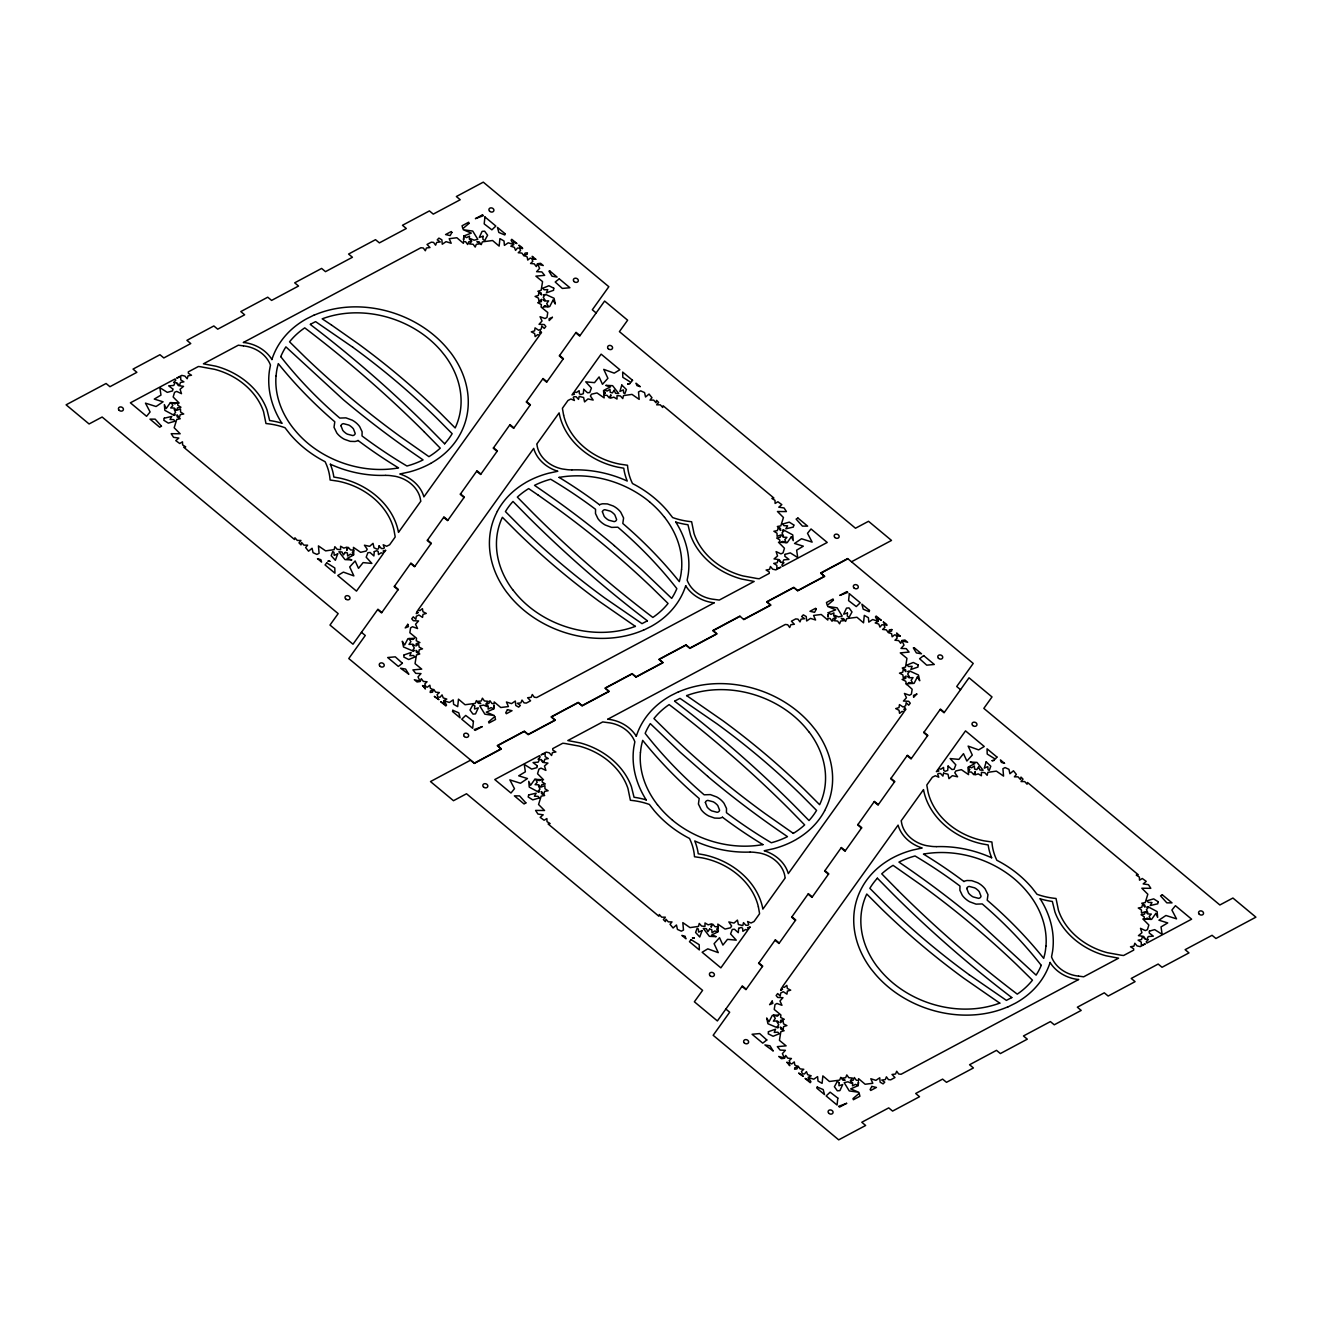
<?xml version="1.0" encoding="UTF-8"?>
<svg xmlns="http://www.w3.org/2000/svg" width="1322" height="1322" viewBox="0 0 1322 1322"><rect width="100%" height="100%" fill="white"/><g stroke="black" fill="none" stroke-linecap="round" stroke-linejoin="round"><path stroke-width="1.5" d="M276.067 375.828L276.496 372.011A91.102 73.619 18.8 0 1 277.256 367.78L278.298 363.633A413.307 333.954 18.8 0 0 334.796 421.784L334.02 427.287L336.862 433.071A20.375 16.459 18.8 0 0 344.348 439.268L350.247 441.35L354.907 441.498A10.46 8.444 18.8 0 0 358.064 440.49M640.459 752.565L640.889 748.748A91.102 73.619 18.8 0 1 641.649 744.517L642.69 740.37A413.307 333.954 18.8 0 0 699.189 798.521L698.413 804.024L701.255 809.808A20.375 16.459 18.8 0 0 708.741 816.005L714.64 818.087L719.3 818.219A10.46 8.444 18.8 0 0 722.456 817.227M681.541 569.435L681.111 573.252A91.102 73.619 18.8 0 1 680.351 577.483L679.31 581.63A413.307 333.954 18.8 0 0 622.811 523.479L623.587 517.976L620.745 512.192A20.375 16.459 18.8 0 0 613.259 505.995L607.36 503.913L602.7 503.781A10.46 8.444 18.8 0 0 599.544 504.773M1045.933 946.172L1045.504 949.989A91.102 73.619 18.8 0 1 1044.744 954.22L1043.702 958.367A413.307 333.954 18.8 0 0 987.203 900.216L987.98 894.713L985.138 888.929A20.375 16.459 18.8 0 0 977.652 882.732L971.753 880.65L967.093 880.502A10.46 8.444 18.8 0 0 963.936 881.51M497.303 511.317L498.873 508.557A101.1 81.683 18.8 0 1 525.627 482.646A3.602 2.925 18.8 0 1 526.685 482.018L527.247 481.687A101.497 82.014 18.8 0 1 548.399 473.293L557.801 471.26A33.116 26.754 18.8 0 1 533.708 448.389L417.967 610.103L419.95 610.615L422.445 608.632L422.957 611.739L426.295 613.408L422.99 614.4L422.544 617.407L418.892 614.961L416.281 616.3L415.835 619.307L413.274 616.812L411.753 618.795L413.323 620.712L418.562 620.96L415.554 624.248L417.554 628.545L412.514 626.727L410.597 627.884L409.837 632.742L416.513 638.212L416.232 640.724L419.9 642.558L416.265 643.632L415.918 645.979L418.661 644.062L419.173 647.169L422.511 648.838L419.206 649.829L418.76 652.837L416.1 650.341L416.413 652.308L419.752 653.977L416.447 654.968L415.042 663.644L421.718 669.114L412.927 669.907L415.752 673.344L420.991 673.592L418 676.881L419.983 681.161L414.331 679.723L417.025 681.954L420.231 681.508L421.288 678.682L423.37 681.441L427.039 681.772L424.792 683.97L425.948 686.812L427.37 687.176L429.865 685.193L430.377 688.299L433.467 689.853M824.697 810.683L823.127 813.443A101.1 81.683 18.8 0 1 796.373 839.354A3.602 2.925 18.8 0 1 795.315 839.982L794.935 840.214A101.497 82.014 18.8 0 1 773.601 848.707L764.199 850.74A33.116 26.754 18.8 0 1 788.292 873.611L904.033 711.897L902.05 711.385L899.555 713.368L899.043 710.261L895.705 708.592L899.01 707.601L899.456 704.593L903.108 707.039L905.719 705.7L906.165 702.693L908.726 705.188L910.247 703.205L908.677 701.288L903.438 701.04L906.446 697.752L904.446 693.455L909.486 695.273L911.403 694.116L912.163 689.258L906.165 683.755M906.462 684.598L905.768 681.276L902.1 679.442L905.735 678.368L906.082 676.021L903.339 677.938L902.827 674.831L899.489 673.162L902.794 672.171L903.24 669.163L905.901 671.659L905.587 669.692L902.248 668.023L905.553 667.032L906.958 658.356L900.282 652.886L909.073 652.093L906.248 648.656L901.009 648.408L904 645.119L902.017 640.84L907.669 642.277L904.975 640.046L901.769 640.492L900.712 643.318L898.63 640.559L894.961 640.228L897.208 638.03L896.052 635.188L894.63 634.824L892.135 636.807L891.623 633.701L888.334 632.627L886.318 629.834L882.633 629.454L884.93 627.306L884.038 624.942L881.923 624.744L879.956 627.124L878.766 624.083L875.214 622.926L878.155 621.406L877.924 618.316L881.311 620.332L876.172 616.052L875.478 616.928L877.709 621.142L872.619 619.539L868.785 622.133L868.405 617.705L864.307 615.374L863.53 622.827L856.953 617.258L846.724 618.597L845.617 621.423L843.601 618.63L841.271 618.382L844.262 620.596L840.709 621.026L839.602 623.835L837.586 621.043L833.901 620.662L836.049 618.118L833.174 618.465L832.067 621.274L830.051 618.481L827.903 618.266L827.803 620.051L821.243 614.482L813.592 615.441L815.575 619.985L810.469 618.382L806.651 620.976L806.255 616.548L803.313 614.862L801.644 616.581L804.635 618.696L801.099 619.126L799.992 621.935L797.959 619.142L795.712 618.911L791.432 621.191L794.373 624.265L790.82 624.695L789.713 627.52L787.697 624.728L785.285 624.48L607.74 719.234M430.642 463.411L430.807 463.311A3.602 2.925 18.8 0 0 431.98 462.634A101.1 81.683 18.8 0 0 458.751 436.706L460.304 433.947A101.711 82.179 18.8 0 0 451 353.09L446.786 347.917A102.207 82.592 18.8 0 0 433.599 334.929A101.513 82.014 18.8 0 0 314.157 315.165M310.687 324.154L315.594 321.626L352.908 347.322M430.608 463.427L430.361 463.576A101.497 82.014 18.8 0 1 409.209 471.971L399.806 474.003A33.116 26.754 18.8 0 1 423.899 496.874L539.64 335.16L537.657 334.648L535.162 336.631L534.65 333.524L531.312 331.855L534.617 330.864L535.063 327.856L538.715 330.302L541.326 328.963L541.772 325.956L544.317 328.451L545.854 326.468L544.284 324.551L539.046 324.303L542.037 321.015L540.054 316.718L545.094 318.536L547.011 317.379L547.771 312.521L541.095 307.051L541.376 304.539L537.707 302.705L541.342 301.631L541.69 299.284L538.946 301.201L538.434 298.094L535.096 296.425L538.401 295.434L538.847 292.426L541.508 294.922L541.194 292.955L537.856 291.286L541.161 290.295L542.565 281.619L535.889 276.149L544.664 275.356L541.855 271.919L536.616 271.671L539.607 268.383L537.624 264.103L543.276 265.54L540.582 263.309L537.376 263.756L536.319 266.598L534.237 263.822L530.568 263.491L532.816 261.293L531.659 258.451L530.238 258.087L527.726 260.07L527.214 256.964L524.123 255.41M675.079 700.891L679.987 698.363L717.301 724.059A682.978 551.836 18.8 0 1 801.182 794.919L816.566 810.419A93.647 75.668 18.8 0 1 809.014 820.549L793.25 804.536A1074.951 868.554 18.8 0 0 674.6 701.172L674.584 701.189M877.378 878.205L893.143 894.201A1074.951 868.554 18.8 0 0 1011.793 997.565L1011.694 997.614M310.406 324.32L310.24 324.419A1074.951 868.554 18.8 0 1 428.873 427.783L444.622 443.795M647.367 620.844L642.013 623.637L604.699 597.941A682.978 551.836 18.8 0 1 520.818 527.081L505.434 511.581A93.647 75.668 18.8 0 1 512.986 501.451L528.75 517.464A1074.951 868.554 18.8 0 0 647.4 620.828L647.416 620.811M1011.809 997.548L1006.406 1000.374L969.092 974.678M243.347 342.497L420.892 247.743L423.304 247.991L425.32 250.783L426.428 247.974L429.981 247.528L427.039 244.454L431.319 242.174L433.566 242.405L435.599 245.198L436.706 242.389L440.243 241.959L437.252 239.844L438.904 238.125L441.862 239.811L442.259 244.24L446.076 241.645L451.182 243.248L449.199 238.704L456.85 237.745L463.411 243.314L463.51 241.529L465.658 241.744L467.674 244.537L468.781 241.728L471.657 241.381L469.508 243.926L473.193 244.306L475.209 247.098L476.317 244.289L479.853 243.859L476.878 241.645L479.192 241.893L481.225 244.686L482.332 241.86L492.561 240.521L499.138 246.09L499.914 238.638L504.013 240.968L504.393 245.396L508.226 242.802L513.316 244.405L511.085 240.191L511.779 239.315L516.919 243.595L513.531 241.579L513.762 244.669L510.821 246.189L514.374 247.346L515.563 250.387L517.53 248.007L519.645 248.206L520.538 250.569L518.241 252.717L521.909 253.097L523.942 255.89L525.049 253.08L527.412 252.799L527.197 254.303L524.223 255.196M714.26 602.766L536.715 697.52L534.303 697.272L532.287 694.48L531.18 697.305L527.627 697.735L530.568 700.809L526.288 703.089L524.041 702.858L522.008 700.065L520.901 702.874L517.365 703.304L520.356 705.419L518.687 707.138L515.745 705.452L515.349 701.024L511.531 703.618L506.425 702.015L508.408 706.559L500.757 707.518L494.197 701.949L494.098 703.734L491.949 703.519L489.933 700.726L488.826 703.535L485.951 703.882L488.099 701.338L484.414 700.957L482.398 698.165L481.291 700.974L477.738 701.404L480.729 703.519L478.399 703.37L476.383 700.577L475.276 703.403L465.047 704.742L458.47 699.173L457.693 706.626L453.595 704.296L453.215 699.867L449.381 702.461L444.291 700.858L446.522 705.072L445.828 705.948L440.689 701.668L444.076 703.684L443.845 700.594L446.786 699.074L443.234 697.917L442.044 694.876L440.077 697.256L437.962 697.058L437.07 694.694L439.367 692.546L435.682 692.166L433.666 689.373L432.558 692.183L430.179 692.464L430.41 690.96L433.385 690.067M739.923 616.416L712.971 630.792L716.821 633.998L689.886 648.391L686.019 645.169L659.083 659.546L662.933 662.768L635.998 677.145L632.131 673.939L605.195 688.316L609.045 691.538L582.11 705.915L578.243 702.693L551.307 717.086L555.157 720.292L528.222 734.685L524.355 731.463L497.419 745.839L501.269 749.062L474.334 763.438L470.467 760.233L430.493 781.566L453.479 800.702L466.517 793.762L702.577 990.36L694.38 1001.795L717.383 1020.948L742.32 985.948L746.186 989.153M847.683 558.892L820.747 573.269L824.614 576.475L797.662 590.851L793.811 587.646L766.859 602.022L770.726 605.245L743.774 619.621L739.89 616.085L712.955 630.462L716.805 633.684L689.869 648.061L686.002 644.855L659.067 659.232L662.917 662.454L635.981 676.831L632.114 673.609L605.179 688.002L609.029 691.208L582.077 705.584L578.226 702.379L551.274 716.755L555.141 719.978L528.189 734.354L524.338 731.149L497.386 745.525L501.253 748.731L474.317 763.108L348.777 658.554L365.285 635.485L361.418 632.28M743.757 619.307L770.693 604.914L766.843 601.708L793.778 587.315L797.645 590.537L824.581 576.161L820.731 572.938L847.666 558.562L973.223 663.446L956.715 686.515L960.582 689.72M851.533 561.767L891.507 540.434L868.521 521.298L855.483 528.238L619.423 331.64L627.62 320.205L604.617 301.052L579.68 336.052L575.814 332.847M1078.653 979.503L901.108 1074.257L898.696 1074.009L896.68 1071.217L895.572 1074.026L892.019 1074.472L894.961 1077.546L890.681 1079.826L888.434 1079.595L886.401 1076.802L885.294 1079.611L881.757 1080.041L884.749 1082.156L883.096 1083.875L880.138 1082.189L879.741 1077.761L875.924 1080.355L870.818 1078.752L872.801 1083.296L865.15 1084.255L858.589 1078.686L858.49 1080.471L856.342 1080.256L854.326 1077.463L853.219 1080.272L850.343 1080.619L852.492 1078.074L848.807 1077.694L846.791 1074.902L845.683 1077.711L842.147 1078.141L845.122 1080.256L842.808 1080.107L840.775 1077.314L839.668 1080.14L829.439 1081.479L822.862 1075.91L822.086 1083.362L817.988 1081.032L817.607 1076.604L813.774 1079.198L808.684 1077.595L810.915 1081.809L810.221 1082.685L805.081 1078.405L808.469 1080.421L808.238 1077.331L811.179 1075.811L807.626 1074.654L806.437 1071.613L804.47 1073.993L802.355 1073.794L801.463 1071.431L803.759 1069.283L800.091 1068.903L798.058 1066.11L796.951 1068.92L794.588 1069.201L794.803 1067.697L797.777 1066.804M243.413 345.885L238.34 345.191L203.423 363.814L215.883 366.194A67.835 54.813 18.8 0 1 267.061 410.018L269.655 420.545A66.728 53.921 18.8 0 1 281.883 423.189M1078.587 976.115L1083.66 976.809L1118.577 958.186L1106.117 955.806A67.835 54.813 18.8 0 1 1054.939 911.982L1052.345 901.455A66.728 53.921 18.8 0 1 1040.117 898.811M409.374 638.559L412.91 639.468L414.381 638.311L407.92 638.642L404.615 645.053L402.285 641.253L403.541 647.003L413.406 651.184L414.331 650.441L412.596 650.523L414.315 647.995L412.547 645.103L414.381 645.582L412.96 644.194L408.994 644.409L410.894 641.633L409.01 638.576M773.767 1015.296L777.303 1016.205L778.774 1015.048L772.312 1015.379L769.007 1021.79L766.677 1017.99L767.933 1023.74L777.799 1027.921L778.741 1027.177L776.989 1027.26L778.724 1024.732L776.939 1021.84L778.774 1022.319L777.353 1020.931L773.387 1021.146L775.287 1018.37L773.403 1015.313M797.877 1066.59L794.786 1065.036L794.274 1061.93L791.762 1063.913L790.341 1063.549L789.184 1060.707L791.432 1058.509L787.763 1058.178L785.681 1055.402L784.624 1058.244L781.418 1058.691L778.724 1056.46L784.376 1057.897L782.393 1053.617L785.384 1050.329L780.145 1050.081L777.336 1046.644L786.111 1045.851L779.435 1040.381L780.839 1031.705L784.144 1030.714L780.806 1029.045L780.492 1027.078L783.153 1029.574L783.599 1026.566L786.904 1025.575L783.566 1023.906L783.054 1020.799L780.311 1022.716L780.658 1020.369L784.293 1019.295L780.624 1017.461L780.905 1014.949L774.229 1009.479L774.989 1004.621L776.906 1003.464L781.946 1005.282L779.963 1000.985L782.955 997.697L777.716 997.449L776.146 995.532L777.683 993.549L780.228 996.044L780.674 993.037L783.285 991.698L786.937 994.144L787.383 991.136L790.688 990.145L787.35 988.476L786.838 985.369L784.343 987.352L782.36 986.84L898.084 825.126A33.116 26.754 18.8 0 0 922.194 847.997L912.791 850.029A101.497 82.014 18.8 0 0 891.623 858.424L891.193 858.689A3.602 2.925 18.8 0 0 890.02 859.366A101.1 81.683 18.8 0 0 863.249 885.294L861.696 888.053A101.711 82.179 18.8 0 0 871 968.91L875.214 974.083A102.207 82.592 18.8 0 0 888.401 987.071A101.513 82.014 18.8 0 0 1007.843 1006.835M635.403 626.43L599.18 601.328A689.902 557.438 18.8 0 1 517.414 532.336L502.377 517.299A94.44 76.312 18.8 0 0 512.639 589.662M686.597 695.57L722.82 720.672A689.902 557.438 18.8 0 1 804.586 789.664L819.623 804.701A94.44 76.312 18.8 0 0 809.361 732.338M596.189 312.984L592.322 309.778L608.831 286.709L483.29 182.155L456.354 196.532L460.221 199.738L433.269 214.114L429.419 210.909L402.466 225.285L406.317 228.508L379.381 242.884L375.514 239.679L348.578 254.055L352.429 257.261L325.493 271.654L321.626 268.432L294.69 282.825L298.541 286.031L271.605 300.408L267.738 297.202L240.802 311.579L244.653 314.801L217.717 329.178L213.85 325.956L186.914 340.349L190.765 343.555L163.829 357.948L159.962 354.726L133.026 369.102L136.877 372.325L109.941 386.702L106.074 383.496L66.1 404.829L89.086 423.965L102.124 417.025L338.168 613.623L329.988 625.058L352.991 644.211L377.927 609.211L381.794 612.417M579.912 335.557L576.062 332.334L559.305 355.915L563.172 359.138M559.553 355.403L563.403 358.626L546.647 382.207L542.797 378.984M944.305 712.294L940.454 709.071L923.698 732.652L927.565 735.858M546.895 381.694L543.045 378.489L526.288 402.053L530.139 405.276M940.206 709.583L944.073 712.789L969.009 677.789L992.012 696.942L983.832 708.377L1219.876 904.975L1232.914 898.035L1255.9 917.171L1215.926 938.504L1212.059 935.298L1185.123 949.675L1188.974 952.898L1162.038 967.274L1158.171 964.052L1131.235 978.445L1135.086 981.651L1108.15 996.044L1104.283 992.822L1077.347 1007.199L1081.198 1010.421L1054.262 1024.798L1050.395 1021.592L1023.459 1035.969L1027.31 1039.175L1000.374 1053.568L996.507 1050.346L969.571 1064.739L973.422 1067.945L946.486 1082.321L942.619 1079.116L915.683 1093.492L919.534 1096.715L892.581 1111.091L888.731 1107.886L861.779 1122.262L865.646 1125.468L838.71 1139.845L713.169 1035.291L729.678 1012.222L725.811 1009.017M923.946 732.14L927.796 735.363L911.04 758.944L907.189 755.721M526.52 401.558L530.386 404.763L513.63 428.345L509.78 425.139M911.288 758.431L907.437 755.226L890.681 778.79L894.531 782.013M513.878 427.849L510.011 424.626L493.255 448.208L497.122 451.413M890.929 778.294L894.779 781.5L878.023 805.081L874.173 801.876M493.503 447.695L497.369 450.918L480.613 474.499L476.746 471.276M878.271 804.586L874.404 801.363L857.664 824.945L861.514 828.15M480.861 473.987L476.994 470.781L460.238 494.345L464.105 497.568M857.895 824.432L861.762 827.655L845.006 851.219L841.139 848.013M460.486 493.85L464.336 497.055L447.596 520.637L443.729 517.414M845.254 850.724L841.387 847.501L824.631 871.082L828.497 874.305M447.828 520.124L443.977 516.919L427.221 540.5L431.071 543.706M824.878 870.587L828.745 873.792L811.989 897.374L808.122 894.151M427.469 539.987L431.319 543.21L414.563 566.774L410.712 563.569M812.22 896.861L808.37 893.655L791.614 917.237L795.48 920.442M414.811 566.279L410.96 563.056L394.204 586.638L398.054 589.86M791.861 916.724L795.712 919.947L778.955 943.511L775.105 940.306M394.435 586.142L398.302 589.348L381.546 612.929L377.695 609.706M779.203 943.016L775.353 939.793L758.597 963.374L762.447 966.597M758.828 962.862L762.695 966.085L745.938 989.666L742.088 986.443M614.3 545.639L641.649 569.65L671.692 598.387A93.416 75.486 18.8 0 0 676.847 588.637A407.093 328.93 18.8 0 0 617.837 527.197L611.64 527.395L605.311 525.049A20.342 16.426 18.8 0 1 597.957 518.687L595.495 513.531L595.561 509.317A422.049 341.01 18.8 0 0 550.663 479.242A94.226 76.131 18.8 0 0 534.518 485.356L539.492 488.776A835.537 675.112 18.8 0 1 614.333 545.606M707.7 776.361L680.351 752.35L650.308 723.613A93.416 75.486 18.8 0 0 645.153 733.363A407.093 328.93 18.8 0 0 704.163 794.803L710.36 794.605L716.689 796.951A20.342 16.426 18.8 0 1 724.043 803.313L726.505 808.469L726.439 812.683A422.049 341.01 18.8 0 0 771.337 842.758A94.226 76.131 18.8 0 0 787.482 836.644L782.508 833.224A835.537 675.112 18.8 0 1 707.667 776.394M897.621 889.987L881.741 873.842A94.226 76.131 18.8 0 1 893.061 865.348L921.451 885.244A818.665 661.479 18.8 0 1 1016.486 964.498L1032.449 980.18A93.978 75.932 18.8 0 1 1017.262 994.144A1068.589 863.398 18.8 0 1 897.605 890.003M424.379 432.013L440.259 448.158A94.226 76.131 18.8 0 1 428.939 456.652L400.549 436.756A818.665 661.479 18.8 0 1 305.514 357.502L289.551 341.82A93.978 75.932 18.8 0 1 304.738 327.856A1068.589 863.398 18.8 0 1 424.395 431.997M664.553 517.332L661.777 513.928A95.019 76.775 18.8 0 0 649.532 501.864M657.447 804.668L660.223 808.072A95.019 76.775 18.8 0 0 672.468 820.136M809.312 732.371L805.594 727.744A94.936 76.709 18.8 0 0 793.349 715.665A94.275 76.164 18.8 0 0 686.63 695.636M512.688 589.629L516.406 594.256A94.936 76.709 18.8 0 0 528.651 606.335A94.275 76.164 18.8 0 0 635.37 626.364M758.398 906.859L759.291 911.982A10.526 8.51 18.8 0 1 759.539 913.799L754.019 921.533L751.045 923.004L747.608 921.517L748.731 924.557L747.955 925.284L745.856 925.268L743.493 922.64L742.799 925.598L738.403 924.508L737.428 920.079L734.041 923.07L728.835 921.946L731.595 925.995L730.521 927.796L725.018 929.069L717.829 924.111L718.061 926.722L715.037 926.705L712.674 924.095L711.137 927.234L711.451 923.847L708.162 924.855L704.99 922.938L704.99 926.392L701.602 926.061L699.239 923.434L698.528 926.392L690.018 927.614L682.83 922.64L683.491 930.027L681.326 931.167L677.442 929.416L676.467 924.987L673.08 927.978L670.039 924.309L671.989 921.913L668.337 921.88L665.974 919.269L665.412 921.665L663.38 919.583L665.33 917.187L661.678 917.171L659.314 914.543L658.918 916.262L548.118 823.97L550.117 823.589L546.994 821.64L546.895 818.549L544.102 820.235L540.169 817.36L543.21 814.815L537.955 814.055L535.575 810.419L544.548 810.502L538.566 804.503L541.161 796.141L544.631 795.497L541.491 793.547L541.442 791.581L543.788 794.291L544.647 791.382L548.118 790.738L544.978 788.788L544.895 785.698L541.144 787.036L541.855 784.624L545.325 783.979L542.202 782.013L542.136 779.699L543.524 779.765L537.542 773.75L538.963 769.073L541.062 768.132L545.887 770.395L544.466 766.016L547.936 763.091L542.698 762.331L540.764 759.39L543.97 762.116L544.829 759.225L548.283 758.58L545.16 756.63L545.077 753.54L541.111 754.812L546.168 752.119L549.324 752.829L551.571 755.523L552.431 752.615L555.901 751.97L552.761 750.02L552.728 748.616L562.742 743.261A21.367 17.269 18.8 0 1 567.006 743.873L579.053 746.071A63.753 51.508 18.8 0 1 627.967 788.49L630.379 800.256L632.213 800.471A63.109 50.996 18.8 0 1 649.366 804.437L654.274 810.733A101.943 82.361 18.8 0 0 667.825 824.151A100.984 81.6 18.8 0 0 689.506 838.462A62.58 50.567 18.8 0 1 694.347 855.169L694.496 856.739L702.379 857.912A64.976 52.5 18.8 0 1 758.382 906.859M563.602 415.141L562.709 410.018A10.526 8.51 18.8 0 1 562.461 408.201L567.981 400.467L570.955 398.996L574.392 400.483L573.269 397.443L574.045 396.716L576.144 396.732L578.507 399.36L579.201 396.402L583.597 397.492L584.572 401.921L587.96 398.93L593.165 400.054L590.405 396.005L591.479 394.204L596.982 392.931L604.171 397.889L603.939 395.278L606.963 395.295L609.326 397.905L610.863 394.766L610.549 398.153L613.838 397.145L617.01 399.062L617.01 395.609L620.398 395.939L622.761 398.566L623.472 395.609L631.982 394.386L639.17 399.36L638.509 391.973L640.674 390.833L644.558 392.584L645.533 397.013L649.052 394.055L651.961 397.691L650.011 400.087L653.663 400.12L656.026 402.731L656.588 400.335L658.62 402.417L656.67 404.813L660.322 404.829L662.686 407.457L663.082 405.738L773.882 498.03L771.883 498.411L775.006 500.36L775.105 503.451L777.898 501.765L781.831 504.64L778.79 507.185L784.045 507.945L786.425 511.581L777.452 511.498L783.434 517.497L780.839 525.859L777.369 526.503L780.509 528.453L780.558 530.419L778.212 527.709L777.353 530.618L773.882 531.262L777.022 533.212L777.105 536.302L780.856 534.964L780.145 537.376L776.675 538.021L779.798 539.987L779.864 542.301L778.476 542.235L784.458 548.25L783.037 552.927L780.938 553.868L776.113 551.605L777.534 555.984L774.064 558.909L779.302 559.669L781.236 562.61L778.03 559.884L777.171 562.775L773.717 563.42L776.84 565.37L776.923 568.46L780.889 567.188L775.832 569.881L772.676 569.171L770.429 566.477L769.569 569.385L766.099 570.03L769.239 571.98L769.272 573.384L759.258 578.739A21.367 17.269 18.8 0 1 754.994 578.127L742.947 575.929A63.753 51.508 18.8 0 1 694.033 533.51L691.621 521.744L689.787 521.529A63.109 50.996 18.8 0 1 672.634 517.563L667.726 511.267A101.943 82.361 18.8 0 0 654.175 497.849A100.984 81.6 18.8 0 0 632.494 483.538A62.58 50.567 18.8 0 1 627.653 466.831L627.504 465.261L619.621 464.088A64.976 52.5 18.8 0 1 563.618 415.141M646.293 799.926A66.728 53.921 18.8 0 0 634.048 797.265L631.437 786.755A67.835 54.813 18.8 0 0 580.275 742.931L567.816 740.551L602.733 721.928L607.823 722.622A28.555 23.069 18.8 0 1 634.857 741.807L633.816 747.277A101.216 81.782 18.8 0 0 646.227 799.942M824.614 810.65A101.711 82.179 18.8 0 0 815.393 729.827L811.179 724.654A102.207 82.592 18.8 0 0 797.992 711.666A101.513 82.014 18.8 0 0 678.55 691.902M750.037 852.079A101.711 82.179 18.8 0 1 694.761 840.957A66.678 53.872 18.8 0 1 698.231 853.781L704.262 854.855A69.124 55.854 18.8 0 1 762.877 909.123L785.268 877.858A2.115 1.702 18.8 0 1 785.004 877.147A29.001 23.432 18.8 0 0 759.621 853.021L755.077 852.393A26.126 21.119 18.8 0 0 750.152 852.145M762.91 844.593A94.308 76.197 18.8 0 1 672.435 820.169M762.943 844.642A425.287 343.637 18.8 0 1 722.456 817.227M657.414 804.668A93.945 75.916 18.8 0 1 640.426 752.565M607.938 719.218A32.703 26.423 18.8 0 1 636.345 736.304M636.279 736.288A101.199 81.766 18.8 0 1 671.047 695.504L677.393 692.348A3.569 2.892 18.8 0 1 678.5 691.836M1040.166 898.795A101.216 81.782 18.8 0 1 1052.56 951.443L1051.535 956.93A28.555 23.069 18.8 0 0 1078.422 976.099M991.665 857.747A66.678 53.872 18.8 0 1 988.162 844.956L982.13 843.882A69.124 55.854 18.8 0 1 923.516 789.614L901.125 820.879A2.115 1.702 18.8 0 1 901.389 821.59A29.001 23.432 18.8 0 0 926.772 845.7L931.316 846.344A26.126 21.119 18.8 0 0 936.24 846.592M936.356 846.658A101.711 82.179 18.8 0 1 991.632 857.78M1041.273 965.374A407.093 328.93 18.8 0 0 982.229 903.934L976.033 904.132L969.704 901.786A20.342 16.426 18.8 0 1 962.35 895.424L959.888 890.251L959.97 886.054A422.049 341.01 18.8 0 0 915.055 855.978A94.226 76.131 18.8 0 0 898.927 862.093L903.884 865.513A835.537 675.112 18.8 0 1 978.726 922.343L1036.101 975.124A93.416 75.486 18.8 0 0 1041.24 965.374M877.378 878.188A93.647 75.668 18.8 0 0 869.843 888.318L885.228 903.818A682.978 551.836 18.8 0 0 969.092 974.678M963.936 881.51A425.287 343.637 18.8 0 0 923.45 854.095A94.308 76.197 18.8 0 1 1013.957 878.568A95.019 76.775 18.8 0 1 1026.169 890.681L1028.962 894.069A93.945 75.916 18.8 0 1 1045.966 946.172M1078.455 979.519A32.703 26.423 18.8 0 1 1050.048 962.433M1050.114 962.449A101.199 81.766 18.8 0 1 1015.346 1003.233L1009 1006.389A3.569 2.892 18.8 0 1 1007.893 1006.901M714.062 602.782A32.703 26.423 18.8 0 1 685.655 585.696M685.721 585.712A101.199 81.766 18.8 0 1 650.953 626.496L644.607 629.652A3.569 2.892 18.8 0 1 643.5 630.164M643.45 630.098A101.513 82.014 18.8 0 1 524.008 610.334A102.207 82.592 18.8 0 1 510.821 597.346L506.657 592.157A101.711 82.179 18.8 0 1 497.386 511.35M571.963 469.921A101.711 82.179 18.8 0 1 627.239 481.043A66.678 53.872 18.8 0 1 623.769 468.219L617.738 467.145A69.124 55.854 18.8 0 1 559.123 412.877L536.732 444.142A2.115 1.702 18.8 0 1 536.996 444.853A29.001 23.432 18.8 0 0 562.379 468.98L566.923 469.607A26.126 21.119 18.8 0 0 571.848 469.855M559.09 477.407A94.308 76.197 18.8 0 1 649.565 501.831M559.057 477.358A425.287 343.637 18.8 0 1 599.544 504.773M664.586 517.332A93.945 75.916 18.8 0 1 681.574 569.435M675.707 522.074A66.728 53.921 18.8 0 0 687.952 524.735L690.563 535.245A67.835 54.813 18.8 0 0 741.725 579.069L754.184 581.449L719.267 600.072L714.177 599.378A28.555 23.069 18.8 0 1 687.143 580.193L688.184 574.723A101.216 81.782 18.8 0 0 675.773 522.058M243.545 342.481A32.703 26.423 18.8 0 1 271.952 359.567M271.886 359.551A101.199 81.766 18.8 0 1 306.654 318.767L313 315.611A3.569 2.892 18.8 0 1 314.107 315.099M385.644 475.342A101.711 82.179 18.8 0 1 330.368 464.22M358.064 440.49A425.287 343.637 18.8 0 0 398.55 467.905A94.308 76.197 18.8 0 1 308.043 443.432A95.019 76.775 18.8 0 1 295.831 431.319L293.038 427.931A93.945 75.916 18.8 0 1 276.034 375.828M444.622 443.812A93.647 75.668 18.8 0 0 452.157 433.682L436.772 418.182A682.978 551.836 18.8 0 0 352.908 347.322M280.727 356.626A407.093 328.93 18.8 0 0 339.771 418.066L345.967 417.868L352.296 420.214A20.342 16.426 18.8 0 1 359.65 426.576L362.112 431.749L362.03 435.946A422.049 341.01 18.8 0 0 406.945 466.022A94.226 76.131 18.8 0 0 423.073 459.907L418.116 456.487A835.537 675.112 18.8 0 1 343.274 399.657L285.899 346.876A93.416 75.486 18.8 0 0 280.76 356.626M330.335 464.253A66.678 53.872 18.8 0 1 333.838 477.044L339.87 478.118A69.124 55.854 18.8 0 1 398.484 532.386L420.875 501.121A2.115 1.702 18.8 0 1 420.611 500.41A29.001 23.432 18.8 0 0 395.228 476.3L390.684 475.656A26.126 21.119 18.8 0 0 385.76 475.408M281.834 423.205A101.216 81.782 18.8 0 1 269.44 370.557L270.465 365.07A28.555 23.069 18.8 0 0 243.579 345.901M463.774 236.027L466.55 237.63L469.508 236.126L469.343 239.183L471.359 240.621L470.632 238.72L474.086 240.191L477.82 239.348L472.731 231.069L463.245 229.731L471.293 233.102L463.774 236.027M463.692 237.696L463.576 239.86L463.692 237.696M494.031 705.403L493.916 707.567L494.031 705.403M493.85 708.823L486.314 712.161L494.362 715.549L484.877 714.194L479.787 705.915L483.522 705.072L486.975 706.543L486.248 704.659L488.264 706.08L488.099 709.137L491.057 707.634L493.85 708.823M828.084 614.433L827.969 616.597L828.084 614.433M828.167 612.764L830.943 614.366L833.901 612.863L833.736 615.92L835.752 617.341L835.025 615.457L838.479 616.928L842.213 616.085L837.123 607.806L827.638 606.451L835.686 609.839L828.167 612.764M858.424 1082.14L858.308 1084.304L858.424 1082.14M858.259 1085.56L850.707 1088.898L858.755 1092.269L849.269 1090.931L844.18 1082.652L847.914 1081.809L851.368 1083.28L850.641 1081.379L852.657 1082.817L852.492 1085.874L855.45 1084.371L858.259 1085.56M483.059 236.258L482.894 239.315L484.678 240.587L487.603 235.233L484.629 231.168L482.1 231.367L479.308 237.431L483.059 236.258M474.714 705.948L474.548 709.005L478.3 707.832L475.507 713.897L472.979 714.095L470.004 710.03L472.929 704.676L474.714 705.948M847.452 612.995L847.286 616.052L849.071 617.324L851.996 611.97L849.021 607.905L846.493 608.103L843.7 614.168L847.452 612.995M839.106 1082.685L838.941 1085.742L842.692 1084.569L839.9 1090.633L837.371 1090.832L834.397 1086.767L837.322 1081.413L839.106 1082.685M340.993 425.767L342.729 430.278A14.79 11.948 18.8 0 0 344.001 431.716L345.67 433.12A14.79 11.948 18.8 0 0 347.405 434.161L352.759 435.566A3.487 2.826 18.8 0 0 355.205 433.467L353.453 428.939A14.79 11.948 18.8 0 0 352.181 427.502L350.512 426.114A14.79 11.948 18.8 0 0 348.793 425.056L343.423 423.651A3.487 2.826 18.8 0 0 340.993 425.767M602.402 511.796L604.154 516.324A14.79 11.948 18.8 0 0 605.426 517.761L607.095 519.149A14.79 11.948 18.8 0 0 608.814 520.207L614.185 521.612A3.487 2.826 18.8 0 0 616.614 519.496L614.879 514.985A14.79 11.948 18.8 0 0 613.606 513.547L611.937 512.143A14.79 11.948 18.8 0 0 610.202 511.102L604.848 509.697A3.487 2.826 18.8 0 0 602.402 511.796M705.386 802.504L707.121 807.015A14.79 11.948 18.8 0 0 708.394 808.453L710.063 809.857A14.79 11.948 18.8 0 0 711.798 810.898L717.152 812.303A3.487 2.826 18.8 0 0 719.598 810.204L717.846 805.676A14.79 11.948 18.8 0 0 716.574 804.239L714.905 802.851A14.79 11.948 18.8 0 0 713.186 801.793L707.815 800.388A3.487 2.826 18.8 0 0 705.386 802.504M966.795 888.533L968.547 893.061A14.79 11.948 18.8 0 0 969.819 894.498L971.488 895.886A14.79 11.948 18.8 0 0 973.207 896.944L978.577 898.349A3.487 2.826 18.8 0 0 981.007 896.233L979.272 891.722A14.79 11.948 18.8 0 0 977.999 890.284L976.33 888.88A14.79 11.948 18.8 0 0 974.595 887.839L969.241 886.434A3.487 2.826 18.8 0 0 966.795 888.533M374.275 551.588L373.895 555.934L370.061 552.497L367.88 552.712L366.194 557.19L371.862 563.42L363.104 562.61L358.51 568.344L355.139 560.958L349.702 566.956L353.866 575.896L343.39 572.112L337.754 575.516L356.477 591.116L383.397 553.488L381.149 552.778L378.472 554.579L378.208 551.489L376.836 550.696L374.275 551.588M583.713 389.329L583.332 393.675L580.771 394.567L579.4 393.774L579.135 390.684L576.458 392.485L574.211 391.775L601.13 354.147L619.853 369.747L614.218 373.151L603.741 369.367L607.905 378.307L602.468 384.305L599.097 376.919L594.503 382.653L585.745 381.843L591.413 388.073L589.728 392.551L587.546 392.766L583.713 389.329M738.668 928.325L738.287 932.671L734.454 929.234L732.272 929.449L730.587 933.927L736.255 940.157L727.497 939.347L722.903 945.081L719.532 937.695L714.095 943.693L718.259 952.633L707.782 948.849L702.147 952.253L720.87 967.853L747.789 930.225L745.542 929.515L742.865 931.316L742.6 928.226L741.229 927.433L738.668 928.325M948.105 766.066L947.725 770.412L945.164 771.304L943.792 770.511L943.528 767.421L940.851 769.222L938.603 768.512L965.523 730.884L984.246 746.484L978.611 749.888L968.134 746.104L972.298 755.044L966.861 761.042L963.49 753.656L958.896 759.39L950.138 758.58L955.806 764.81L954.12 769.288L951.939 769.503L948.105 766.066M404.053 654.952L403.854 657.084L408.713 659.529L414.976 656.968L413.439 655.481L409.837 655.662L411.159 652.473L404.053 654.952M553.753 288.179L553.554 290.311L546.449 292.79L547.771 289.601L544.168 289.799L542.631 288.295L548.894 285.734L553.753 288.179M768.446 1031.689L768.247 1033.821L773.106 1036.266L779.369 1033.705L777.832 1032.201L774.229 1032.399L775.551 1029.21L768.446 1031.689M918.146 664.916L917.947 667.048L910.841 669.527L912.163 666.338L908.561 666.519L907.024 665.032L913.287 662.471L918.146 664.916M484.943 216.957L484.183 223.897L491.883 229.83L495.849 226.045L484.943 216.957M473.425 721.366L472.665 728.306L461.758 719.218L465.724 715.433L473.425 721.366M849.335 593.694L848.575 600.634L856.276 606.567L860.242 602.782L849.335 593.694M837.817 1098.103L837.057 1105.043L826.151 1095.955L830.117 1092.17L837.817 1098.103M172.785 389.015L172.587 390.882L167.316 392.37L159.879 387.693L160.97 395.096L154.294 399.079L163.069 401.805L156.079 406.515L145.47 403.144L150.097 411.952L146.577 416.298L130.382 402.813L175.148 378.918L175.76 380.224L173.678 382.537L175.115 382.603L173.793 385.446L168.671 385.842L172.785 389.015M537.195 765.752L536.98 767.619L531.708 769.107L524.272 764.43L525.363 771.817L518.687 775.816L527.461 778.542L520.471 783.252L509.862 779.881L514.489 788.689L510.97 793.035L494.775 779.55L539.541 755.655L540.153 756.961L538.071 759.274L539.525 759.324L538.186 762.166L533.063 762.579L537.195 765.752M785.02 554.381L784.805 556.248L788.937 559.421L783.814 559.834L782.475 562.676L783.929 562.726L781.847 565.039L782.459 566.345L827.225 542.45L811.03 528.965L807.511 533.311L812.138 542.119L801.529 538.748L794.539 543.458L803.313 546.184L796.637 550.183L797.728 557.57L790.292 552.893L785.02 554.381M1149.413 931.118L1149.215 932.985L1153.329 936.158L1148.207 936.554L1146.885 939.397L1148.322 939.463L1146.24 941.776L1146.852 943.082L1191.618 919.187L1175.423 905.702L1171.903 910.048L1176.53 918.856L1165.921 915.485L1158.931 920.195L1167.706 922.921L1161.03 926.904L1162.121 934.307L1154.684 929.63L1149.413 931.118M891.821 629.536L891.59 631.04L888.615 631.933L889.442 629.817L891.821 629.536M505.07 233.73L504.789 234.952L498.807 232.441L497.485 227.417L505.07 233.73M452.818 710.311L452.521 711.533L460.122 717.846L458.8 712.822L452.818 710.311M869.479 610.467L869.182 611.689L863.2 609.178L861.878 604.154L869.479 610.467M817.211 1087.048L816.93 1088.27L824.515 1094.583L823.193 1089.559L817.211 1087.048M164.275 418.182L163.796 420.247L168.34 423.123L175.016 421.222L173.678 419.619L170.009 419.454L171.777 416.463L164.275 418.182M379.1 545.903L378.406 548.861L377.084 549.159L374.01 547.771L373.035 543.342L369.648 546.333L364.426 545.209L367.202 549.258L366.128 551.059L360.625 552.332L353.437 547.374L353.668 549.985L350.644 549.969L348.281 547.358L346.744 550.497L347.058 547.11L343.77 548.118L340.597 546.217L340.597 549.671L337.209 549.324L334.846 546.697L334.135 549.655L325.625 550.877L318.437 545.903L319.081 553.29L316.933 554.43L313.05 552.679L312.075 548.25L308.555 551.208L305.646 547.572L307.596 545.176L303.944 545.143L301.581 542.532L301.019 544.928L298.987 542.863L300.937 540.45L297.285 540.434L294.922 537.806L294.525 539.525L183.725 447.233L185.724 446.853L182.601 444.903L182.502 441.812L179.709 443.498L175.776 440.623L178.817 438.078L173.562 437.318L171.182 433.682L180.156 433.765L174.174 427.766L176.768 419.405L180.238 418.76L177.098 416.81L177.049 414.844L179.395 417.554L180.255 414.645L183.725 414.001L180.585 412.051L180.503 408.961L176.751 410.299L177.462 407.887L180.932 407.242L177.809 405.276L177.726 402.962L179.131 403.028L173.149 397.013L174.57 392.337L176.669 391.395L181.494 393.675L180.073 389.279L183.543 386.355L178.305 385.594L176.371 382.653L179.577 385.38L180.436 382.488L183.89 381.843L180.767 379.893L180.668 376.803L176.718 378.075L181.775 375.382L184.931 376.092L187.179 378.786L188.038 375.878L191.492 375.233L188.368 373.283L188.319 371.879L198.35 366.525A21.367 17.269 18.8 0 1 202.596 367.136L214.66 369.334A63.753 51.508 18.8 0 1 263.574 411.753L265.97 423.519L267.821 423.734A63.109 50.996 18.8 0 1 284.974 427.7L289.882 433.996A101.943 82.361 18.8 0 0 303.416 447.414A100.984 81.6 18.8 0 0 325.113 461.725A62.58 50.567 18.8 0 1 329.955 478.448L330.103 480.002L337.986 481.175A64.976 52.5 18.8 0 1 393.989 530.122L394.898 535.245A10.526 8.51 18.8 0 1 395.146 537.062L389.626 544.796L386.652 546.267L383.215 544.78L384.338 547.837L383.562 548.547L381.463 548.531L379.1 545.903M528.668 794.919L528.189 796.984L532.733 799.86L539.409 797.959L538.071 796.356L534.402 796.191L536.17 793.2L528.668 794.919M793.811 525.016L793.332 527.081L785.83 528.8L787.598 525.809L783.929 525.644L782.591 524.041L789.267 522.14L793.811 525.016M943.594 773.139L942.9 776.097L940.537 773.469L938.438 773.453L937.662 774.163L938.785 777.22L935.348 775.733L932.374 777.204L926.854 784.938A10.526 8.51 18.8 0 0 927.102 786.755L927.994 791.878A64.976 52.5 18.8 0 0 984.014 840.825L991.897 841.998L992.062 843.552A62.58 50.567 18.8 0 0 996.854 860.292A100.984 81.6 18.8 0 1 1018.568 874.586A101.943 82.361 18.8 0 1 1032.118 888.004L1037.026 894.3A63.109 50.996 18.8 0 0 1054.179 898.282L1056.03 898.481L1058.443 910.247A63.753 51.508 18.8 0 0 1107.34 952.683L1119.404 954.864A21.367 17.269 18.8 0 0 1123.65 955.476L1133.681 950.121L1133.632 948.717L1130.508 946.767L1133.962 946.122L1134.821 943.214L1137.069 945.908L1140.225 946.618L1145.282 943.925L1141.332 945.197L1141.233 942.107L1138.11 940.157L1141.564 939.512L1142.423 936.62L1145.629 939.347L1143.695 936.406L1138.457 935.646L1141.927 932.721L1140.506 928.325L1145.331 930.605L1147.43 929.663L1148.851 924.987L1142.869 918.972L1144.274 919.038L1144.191 916.724L1141.068 914.758L1144.538 914.113L1145.249 911.701L1141.497 913.039L1141.415 909.949L1138.275 907.999L1141.745 907.355L1142.605 904.446L1144.951 907.156L1144.902 905.19L1141.762 903.24L1145.232 902.596L1147.827 894.234L1141.844 888.235L1150.818 888.318L1148.438 884.682L1143.183 883.922L1146.224 881.377L1142.291 878.502L1139.498 880.188L1139.399 877.097L1136.276 875.147L1138.275 874.767L1027.475 782.475L1027.078 784.194L1024.715 781.566L1021.063 781.55L1023.013 779.137L1020.981 777.072L1020.419 779.468L1018.056 776.857L1014.404 776.824L1016.354 774.428L1013.445 770.792L1009.925 773.75L1008.95 769.321L1005.067 767.57L1002.919 768.71L1003.563 776.097L996.375 771.123L987.865 772.345L987.154 775.303L984.791 772.676L981.403 772.329L981.403 775.783L978.23 773.882L974.942 774.89L975.256 771.503L973.719 774.642L971.356 772.031L968.332 772.015L968.563 774.626L961.375 769.668L955.872 770.941L954.798 772.742L957.574 776.791L952.352 775.667L948.965 778.658L947.99 774.229L943.594 773.139M1158.204 901.753L1157.725 903.818L1150.223 905.537L1151.991 902.546L1148.322 902.381L1146.984 900.778L1153.66 898.877L1158.204 901.753M337.705 553.835L335.358 560.297L331.211 555.736L332.747 551.588L333.954 552.282L334.202 555.372L337.705 553.835M621.803 385.049L619.902 391.428L623.406 389.891L623.654 392.981L624.86 393.675L626.397 389.527L621.803 385.049M702.098 930.572L699.751 937.034L695.603 932.473L697.14 928.325L698.347 929.019L698.594 932.109L702.098 930.572M986.195 761.786L984.295 768.165L987.798 766.628L988.046 769.718L989.253 770.412L990.789 766.264L986.195 761.786M519.001 245.33C521.182 250.073 525.974 249.428 519.001 245.33M438.755 699.52L434.442 696.463L438.755 699.52M883.393 622.067C885.575 626.81 890.367 626.165 883.393 622.067M803.148 1076.257L798.835 1073.2L803.148 1076.257M552.993 300.21L549.688 306.621L548.597 306.687L546.713 303.63L548.613 300.854L544.647 301.069L543.226 299.681L545.061 300.16L543.276 297.268L545.011 294.74L543.259 294.823L545.804 294.492L554.067 298.26L555.323 304.01L552.993 300.21M917.385 676.947L914.08 683.358L912.99 683.424L911.106 680.367L913.006 677.591L909.04 677.806L907.619 676.418L909.453 676.897L907.685 674.005L909.404 671.477L907.669 671.559L910.197 671.229L918.459 674.997L919.715 680.747L917.385 676.947M451.876 232.457L450.174 235.58L445.58 234.556L451.232 231.548L451.876 232.457M507.433 709.683L505.731 712.806L506.376 713.715L512.027 710.707L507.433 709.683M816.269 609.194L814.567 612.317L809.973 611.293L815.624 608.285L816.269 609.194M871.826 1086.42L870.124 1089.543L870.768 1090.452L876.42 1087.444L871.826 1086.42M345.174 552.398L343.489 554.943L342.018 551.968L338.911 551.753L345.009 559.603L351.817 559.917L347.124 558.429L353.305 555.174L350.33 554.215L347.636 556.033L347.389 552.927L345.174 552.398M614.119 390.32L612.417 392.865L610.219 392.337L609.971 389.23L607.277 391.048L604.303 390.089L610.483 386.834L605.79 385.363L612.598 385.66L618.696 393.51L615.589 393.312L614.119 390.32M709.583 929.135L707.881 931.679L706.411 928.688L703.304 928.49L709.402 936.34L716.21 936.637L711.517 935.166L717.697 931.911L714.723 930.952L712.029 932.77L711.781 929.663L709.583 929.135M978.511 767.057L976.826 769.602L974.611 769.073L974.364 765.967L971.67 767.785L968.696 766.826L974.876 763.571L970.183 762.083L976.991 762.397L983.089 770.247L979.982 770.032L978.511 767.057M540.516 331.211L539.508 332.698L540.384 334.119L541.508 332.549L540.516 331.211M418.099 612.565L416.248 613.639L417.223 611.144L418.099 612.565M904.909 707.948L903.901 709.435L904.777 710.856L905.901 709.286L904.909 707.948M782.492 989.302L780.641 990.376L781.616 987.881L782.492 989.302M170.406 402.599L166.192 408.564L164.358 404.615L164.837 410.365L174.207 415.405L175.264 414.778L173.496 414.695L175.578 412.381L174.174 409.39L175.975 410.035L174.372 408.085L170.703 407.92L172.785 405.623L171.397 402.648L174.917 403.888L176.553 402.896L170.406 402.599M534.799 779.336L530.585 785.301L528.75 781.352L529.23 787.102L538.616 792.142L539.657 791.498L537.889 791.432L539.971 789.118L538.566 786.111L540.368 786.772L538.765 784.822L535.096 784.657L537.195 782.36L535.807 779.385L539.31 780.624L540.946 779.633L534.799 779.336M791.415 536.699L787.201 542.664L781.054 542.367L782.69 541.376L786.127 542.615L784.805 539.64L786.904 537.343L783.235 537.178L781.633 535.228L783.434 535.889L782.029 532.882L784.111 530.568L782.343 530.502L783.384 529.858L792.77 534.898L793.25 540.648L791.415 536.699M1155.808 913.436L1151.594 919.401L1145.447 919.104L1147.083 918.112L1150.52 919.352L1149.215 916.377L1151.297 914.08L1147.628 913.915L1146.025 911.965L1147.827 912.61L1146.422 909.619L1148.504 907.305L1146.736 907.223L1147.793 906.595L1157.163 911.635L1157.642 917.385L1155.808 913.436M385.627 550.365L384.024 552.613L383.165 550.943L385.627 550.365M552.398 317.33L549.208 320.552L549.159 318.652L552.398 317.33M407.787 624.331L405.21 627.933L408.448 626.611L407.787 624.331M573.583 392.651L571.98 394.898L574.442 394.32L573.583 392.651M750.02 927.102L748.417 929.349L747.558 927.68L750.02 927.102M916.79 694.067L913.601 697.289L913.552 695.389L916.79 694.067M772.18 1001.068L769.602 1004.67L772.841 1003.348L772.18 1001.068M937.976 769.387L936.373 771.635L938.835 771.057L937.976 769.387M326.716 562.891L325.063 564.957L334.945 573.186L334.796 567.948L326.716 562.891M632.544 380.306L630.891 382.372L622.811 377.315L622.662 372.077L632.544 380.306M691.109 939.628L689.456 941.694L699.338 949.923L699.189 944.685L691.109 939.628M996.937 757.043L995.284 759.109L987.203 754.052L987.055 748.814L996.937 757.043M328.12 561.156L329.872 561.305L328.12 561.156M629.95 383.545L627.735 383.958L629.95 383.545M692.513 937.876L694.265 938.042L692.513 937.876M994.342 760.282L992.128 760.695L994.342 760.282M353.718 550.696L352.346 552.398L353.685 554.959L353.718 550.696M605.261 392.865L603.89 394.567L603.526 390.502L605.261 392.865M718.11 927.433L716.739 929.135L718.077 931.696L718.11 927.433M969.654 769.602L968.282 771.304L967.919 767.239L969.654 769.602M468.996 223.418L462.816 228.656L462.072 225.765L468.632 222.261L468.996 223.418M494.775 716.607L488.595 721.845L488.975 723.002L495.535 719.499L494.775 716.607M833.405 600.155L827.225 605.393L826.465 602.502L833.025 598.998L833.405 600.155M859.184 1093.344L853.004 1098.582L853.368 1099.739L859.928 1096.235L859.184 1093.344M544.697 305.795L543.226 306.952L548.233 306.704L544.697 305.795M909.09 682.532L907.619 683.689L912.626 683.441L909.09 682.532M559.256 278.843L555.207 282.016L562.329 288.427L569.914 287.733L559.256 278.843M402.4 663.247L398.352 666.42L387.693 657.53L395.278 656.836L402.4 663.247M923.648 655.58L919.6 658.753L926.722 665.164L934.307 664.47L923.648 655.58M766.793 1039.984L762.744 1043.157L752.086 1034.267L759.671 1033.573L766.793 1039.984M161.466 426.147L159.681 427.221L149.981 419.124L155.17 419.157L161.466 426.147M797.926 518.042L796.125 519.116L802.437 526.106L807.626 526.139L797.926 518.042M525.875 802.884L524.074 803.958L514.374 795.861L519.563 795.894L525.875 802.884M1162.319 894.779L1160.534 895.853L1166.83 902.843L1172.019 902.876L1162.319 894.779M482.447 214.891L475.391 218.659L483.389 215.668L482.447 214.891M535.757 259.294L532.766 258.748L533.857 259.029L532.188 256.303L535.757 259.294M422.561 685.589L425.42 688.96L423.751 686.234L424.841 686.515L422.561 685.589M482.216 726.604L475.16 730.372L474.201 729.595L482.216 726.604M846.84 591.628L839.784 595.396L847.799 592.405L846.84 591.628M900.15 636.031L897.159 635.485L898.249 635.766L896.58 633.04L900.15 636.031M786.954 1062.326L789.812 1065.697L788.143 1062.971L789.234 1063.252L786.954 1062.326M846.609 1103.341L839.553 1107.109L838.611 1106.332L846.609 1103.341M549.82 270.993L548.927 271.159L552.001 276.199L557.107 277.075L549.82 270.993M408.68 674.104L400.5 668.188L405.606 669.064L408.68 674.104M914.213 647.73L913.32 647.896L916.394 652.936L921.5 653.812L914.213 647.73M773.073 1050.841L764.893 1044.925L769.999 1045.801L773.073 1050.841M640.112 386.602L636.973 385.627L636.014 383.198L640.112 386.602M1004.505 763.339L1001.382 762.364L1000.407 759.935L1004.505 763.339M320.618 559.636L317.495 558.661L321.593 562.065L320.618 559.636M685.027 936.373L681.888 935.398L685.986 938.802L685.027 936.373M331.458 324.997L322.204 318.833A94.275 76.164 18.8 0 1 428.956 338.928A94.936 76.709 18.8 0 1 441.201 351.008L444.919 355.635A94.44 76.312 18.8 0 1 455.165 427.948L440.176 412.927A689.902 557.438 18.8 0 0 358.427 343.935L331.458 324.997M999.796 1003.167L963.573 978.065A689.902 557.438 18.8 0 1 881.807 909.073L866.769 894.036A94.44 76.312 18.8 0 0 877.031 966.399L880.799 970.992A94.936 76.709 18.8 0 0 893.044 983.072A94.275 76.164 18.8 0 0 999.763 1003.101M538.269 495.172L528.668 488.611A94.226 76.131 18.8 0 0 517.348 497.105L533.229 513.25A1068.589 863.398 18.8 0 0 652.853 617.44A93.978 75.932 18.8 0 0 668.056 603.46L652.077 587.761A818.665 661.479 18.8 0 0 557.074 508.507L538.269 495.172M793.332 833.389L764.942 813.493A818.665 661.479 18.8 0 1 669.923 734.239L653.944 718.557A93.978 75.932 18.8 0 1 669.13 704.593A1068.589 863.398 18.8 0 1 788.804 808.734L804.652 824.895A94.226 76.131 18.8 0 1 793.332 833.389M710.112 975.735A2.545 2.049 18.8 0 0 714.31 975.339A2.545 2.049 18.8 0 0 711.319 972.381A2.545 2.049 18.8 0 0 710.112 975.735M483.538 787.02A2.545 2.049 18.8 0 0 487.735 786.607A2.545 2.049 18.8 0 0 484.744 783.665A2.545 2.049 18.8 0 0 483.538 787.02M938.455 658.273A2.545 2.049 18.8 0 0 942.652 657.877A2.545 2.049 18.8 0 0 939.661 654.935A2.545 2.049 18.8 0 0 938.455 658.273M854.012 587.96A2.545 2.049 18.8 0 0 858.209 587.563A2.545 2.049 18.8 0 0 855.218 584.605A2.545 2.049 18.8 0 0 854.012 587.96M972.678 725.497A2.545 2.049 18.8 0 0 976.875 725.1A2.545 2.049 18.8 0 0 973.884 722.159A2.545 2.049 18.8 0 0 972.678 725.497M1199.252 914.213A2.545 2.049 18.8 0 0 1203.45 913.816A2.545 2.049 18.8 0 0 1200.475 910.875A2.545 2.049 18.8 0 0 1199.252 914.213M744.336 1042.959A2.545 2.049 18.8 0 0 748.533 1042.562A2.545 2.049 18.8 0 0 745.558 1039.604A2.545 2.049 18.8 0 0 744.336 1042.959M828.778 1113.273A2.545 2.049 18.8 0 0 832.976 1112.876A2.545 2.049 18.8 0 0 829.985 1109.935A2.545 2.049 18.8 0 0 828.778 1113.273M464.386 736.536A2.545 2.049 18.8 0 0 468.583 736.139A2.545 2.049 18.8 0 0 465.592 733.198A2.545 2.049 18.8 0 0 464.386 736.536M379.943 666.222A2.545 2.049 18.8 0 0 384.14 665.825A2.545 2.049 18.8 0 0 381.149 662.867A2.545 2.049 18.8 0 0 379.943 666.222M834.86 537.476A2.545 2.049 18.8 0 0 839.057 537.079A2.545 2.049 18.8 0 0 836.082 534.138A2.545 2.049 18.8 0 0 834.86 537.476M608.285 348.76A2.545 2.049 18.8 0 0 612.483 348.364A2.545 2.049 18.8 0 0 609.492 345.422A2.545 2.049 18.8 0 0 608.285 348.76M489.619 211.223A2.545 2.049 18.8 0 0 493.817 210.826A2.545 2.049 18.8 0 0 490.826 207.868A2.545 2.049 18.8 0 0 489.619 211.223M574.045 281.536A2.545 2.049 18.8 0 0 578.243 281.14A2.545 2.049 18.8 0 0 575.268 278.198A2.545 2.049 18.8 0 0 574.045 281.536M119.129 410.283A2.545 2.049 18.8 0 0 123.326 409.87A2.545 2.049 18.8 0 0 120.352 406.928A2.545 2.049 18.8 0 0 119.129 410.283M345.72 598.998A2.545 2.049 18.8 0 0 349.917 598.602A2.545 2.049 18.8 0 0 346.926 595.644A2.545 2.049 18.8 0 0 345.72 598.998"/></g></svg>
